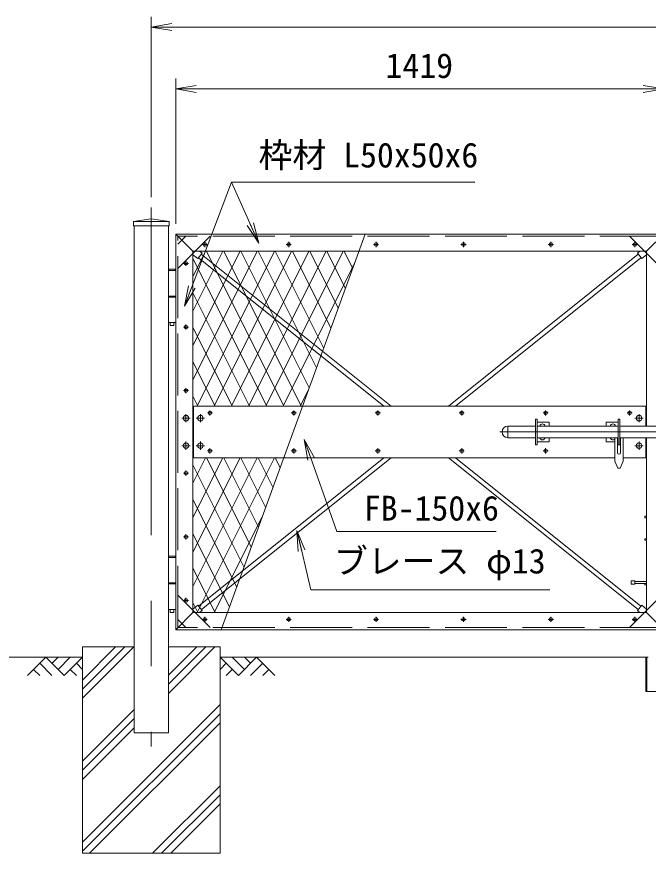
# Model space of a CAD drawing. Units: millimetres, scale not verified. Extents: x -6300 to 6300, y -4455 to 4455.
# Drawn here: x -3850 to -2015, y -1548 to 884 of the extents above; entities that cross this region are included whole.
import ezdxf
from ezdxf.enums import TextEntityAlignment as Align

# ---------------------------------------------------------------- set-up
doc = ezdxf.new("R2010")
doc.units = ezdxf.units.MM
doc.header["$LTSCALE"] = 30
doc.linetypes.add('DASHED', pattern=[7.5, 6, -1.5])
doc.linetypes.add('USER1', pattern=[50.8, 31.75, -6.35, 6.35, -6.35])
for name, color, linetype, lineweight in [('0-2_D-STR1', 1, 'Continuous', 18), ('0-3_D-STR3', 3, 'Continuous', 13), ('0-4_D-BMK', 2, 'USER1', 13), ('0-5_D-STR-DIM', 7, 'Continuous', 9), ('0-6_D-BGD', 7, 'Continuous', 9), ('0-7_0', 7, 'Continuous', 9), ('0-8_D-STR-TXT', 7, 'Continuous', 9), ('0-9_D-STR4', 7, 'Continuous', 9), ('0-A_D-DCR-HCH', 7, 'Continuous', 9), ('0-B_D-STR2', 7, 'Continuous', 9), ('0-C_Defpoints', 8, 'Continuous', 18)]:
    doc.layers.add(name, color=color, linetype=linetype, lineweight=lineweight)
doc.styles.add('ＭＳ ゴシック', font='')
doc.styles.get('ＭＳ ゴシック').set_extended_font_data('MS Gothic')

# ---------------------------------------------------------------- blocks, each defined once
blk = doc.blocks.new('_Open')
at = {"layer": '0-7_0'}
blk.add_line((-30, 5), (0, 0), dxfattribs=at)
blk.add_lwpolyline([(-30, -5), (0, 0), (-30, 0)], dxfattribs=at)

msp = doc.modelspace()

# ---------------------------------------------------------------- linework, layer by layer
at = {"layer": '0-2_D-STR1'}
for p, q in [((-3407.81, 289.04), (-3511.01, 289.04)), ((-3511.01, 289.04), (-3511.01, 276.04)), ((-3407.81, 276.04), (-3511.01, 276.04)), ((-3509.41, 276.04), (-3509.41, -1197.96)), ((-3407.81, 289.04), (-3407.81, 276.04)), ((-3388.41, -897.96), (-3388.41, 252.04)), ((-1969.41, 252.04), (-3388.41, 252.04)), ((-3388.41, 252.04), (-3338.41, 202.04)), ((-1969.41, 252.04), (-2019.41, 202.04)), ((-3338.41, -847.96), (-3338.41, 202.04)), ((-2019.41, 202.04), (-3338.41, 202.04)), ((-2019.41, -305.96), (-2019.41, 202.04)), ((-2019.41, -247.96), (-3338.41, -247.96)), ((-3336.41, -247.96), (-3336.41, -397.96)), ((-2021.41, -247.96), (-2021.41, -305.96)), ((-2021.41, -339.96), (-2021.41, -397.96)), ((-2019.41, -847.96), (-2019.41, -339.96)), ((-2112.16, -397.96), (-3338.41, -397.96)), ((-2019.41, -397.96), (-2087.16, -397.96)), ((-3338.41, -847.96), (-3388.41, -897.96)), ((-2019.41, -847.96), (-3338.41, -847.96)), ((-2019.41, -847.96), (-1969.41, -897.96)), ((-1969.41, -897.96), (-3388.41, -897.96))]:
    msp.add_line(p, q, dxfattribs=at)
at = {"layer": '0-2_D-STR1', "linetype": 'DASHED'}
for p, q in [((-3382.41, -891.96), (-3382.41, 246.04)), ((-1975.41, 246.04), (-3382.41, 246.04)), ((-1975.41, -891.96), (-3382.41, -891.96))]:
    msp.add_line(p, q, dxfattribs=at)
at = {"layer": '0-2_D-STR1'}
for points in [[(-3407.81, 289.04), (-3459.41, 296.04), (-3511.01, 289.04)], [(-3509.41, -1197.96), (-3409.41, -1197.96), (-3409.41, 276.04)]]:
    msp.add_lwpolyline(points, dxfattribs=at)
at = {"layer": '0-3_D-STR3', "linetype": 'DASHED'}
for p, q in [((-3382.41, 152.04), (-3288.41, 246.04)), ((-3382.41, 222.75), (-3359.12, 246.04)), ((-1975.41, 152.04), (-2069.41, 246.04)), ((-3382.41, -797.96), (-3288.41, -891.96)), ((-1975.41, -797.96), (-2069.41, -891.96)), ((-3382.41, -868.67), (-3359.12, -891.96))]:
    msp.add_line(p, q, dxfattribs=at)
at = {"layer": '0-3_D-STR3'}
for p, q in [((-3318.75, 202.04), (-3311.71, 196.4)), ((-2039.07, 202.04), (-2046.11, 196.4)), ((-3322.02, 183.52), (-2783, -247.96)), ((-3313.9, 193.67), (-2762.2, -247.96)), ((-2043.93, 193.67), (-2595.62, -247.96)), ((-2035.8, 183.52), (-2574.82, -247.96)), ((-3409.41, 146.04), (-3409.41, -4.96)), ((-3388.41, 146.04), (-3409.41, 146.04)), ((-3388.41, 146.04), (-3388.41, -4.96)), ((-3388.41, 72.04), (-3409.41, 72.04)), ((-3388.41, 69.04), (-3409.41, 69.04)), ((-3388.41, -4.96), (-3409.41, -4.96)), ((-2342.41, -285.46), (-2342.41, -360.46)), ((-2342.41, -285.46), (-2337.91, -285.46)), ((-2337.91, -285.46), (-2337.91, -360.46)), ((-2101.91, -285.46), (-2101.91, -360.46)), ((-2097.41, -285.46), (-2101.91, -285.46)), ((-2097.41, -285.46), (-2097.41, -360.46)), ((-2422.66, -305.96), (-2422.66, -339.96)), ((-2342.41, -305.96), (-2422.66, -305.96)), ((-2337.91, -294.46), (-2302.41, -294.46)), ((-2101.91, -305.96), (-2337.91, -305.96)), ((-2302.41, -294.46), (-2302.41, -305.96)), ((-2137.41, -294.46), (-2137.41, -305.96)), ((-2101.91, -294.46), (-2137.41, -294.46)), ((-1821.41, -305.96), (-2097.41, -305.96)), ((-2342.41, -339.96), (-2422.66, -339.96)), ((-2101.91, -339.96), (-2337.91, -339.96)), ((-2302.41, -339.96), (-2302.41, -351.46)), ((-2137.41, -339.96), (-2137.41, -351.46)), ((-2112.16, -339.96), (-2112.16, -407.96)), ((-2104.16, -339.96), (-2104.16, -383.46)), ((-1821.41, -339.96), (-2097.41, -339.96)), ((-2095.16, -339.96), (-2095.16, -383.46)), ((-2087.16, -339.96), (-2087.16, -407.96)), ((-2342.41, -360.46), (-2337.91, -360.46)), ((-2337.91, -351.46), (-2302.41, -351.46)), ((-2112.16, -351.46), (-2137.41, -351.46)), ((-2101.91, -351.46), (-2104.16, -351.46)), ((-2097.41, -360.46), (-2101.91, -360.46)), ((-2783, -397.96), (-3321.9, -829.35)), ((-2762.2, -397.96), (-3313.77, -839.5)), ((-2595.62, -397.96), (-2044.05, -839.5)), ((-2574.82, -397.96), (-2035.92, -829.35)), ((-2102.66, -427.96), (-2112.16, -407.96)), ((-2096.66, -427.96), (-2087.16, -407.96)), ((-2096.66, -427.96), (-2102.66, -427.96)), ((-2019.41, -567.96), (-2024.41, -567.96)), ((-2024.41, -567.96), (-2024.41, -572.46)), ((-2019.41, -572.46), (-2024.41, -572.46)), ((-2019.41, -633.46), (-2024.41, -633.46)), ((-2024.41, -633.46), (-2024.41, -637.96)), ((-2019.41, -637.96), (-2024.41, -637.96)), ((-3409.41, -687.96), (-3409.41, -838.96)), ((-3388.41, -687.96), (-3409.41, -687.96)), ((-3388.41, -687.96), (-3388.41, -838.96)), ((-3388.41, -761.96), (-3409.41, -761.96)), ((-3388.41, -764.96), (-3409.41, -764.96)), ((-2063.91, -765.46), (-2063.91, -755.46)), ((-2053.91, -755.46), (-2063.91, -755.46)), ((-2053.91, -765.46), (-2063.91, -765.46)), ((-2053.91, -765.46), (-2053.91, -755.46)), ((-2053.91, -757.46), (-2019.41, -757.46)), ((-2019.41, -763.46), (-2053.91, -763.46)), ((-2024.41, -763.46), (-2024.41, -767.96)), ((-2019.41, -767.96), (-2024.41, -767.96)), ((-3338.41, -838.08), (-3324.09, -826.61)), ((-2019.41, -838.08), (-2033.74, -826.61)), ((-3388.41, -838.96), (-3409.41, -838.96)), ((-2021.41, -977.96), (-2021.41, -1077.96)), ((-2019.11, -977.96), (-2019.11, -1077.96))]:
    msp.add_line(p, q, dxfattribs=at)
for points in [[(-3338.41, 192.16), (-3324.21, 180.79), (-3311.71, 196.4)], [(-2019.41, 192.16), (-2033.61, 180.79), (-2046.11, 196.4)], [(-3389.41, 146.04), (-3389.41, 150.04), (-3408.41, 150.04), (-3408.41, 146.04)], [(-3393.66, -4.96), (-3393.66, -13.96), (-3404.16, -13.96), (-3404.16, -4.96)], [(-3389.41, -687.96), (-3389.41, -683.96), (-3408.41, -683.96), (-3408.41, -687.96)], [(-3318.75, -847.96), (-3311.59, -842.23), (-3324.09, -826.61)], [(-2039.07, -847.96), (-2046.24, -842.23), (-2033.74, -826.61)], [(-3393.66, -838.96), (-3393.66, -847.96), (-3404.16, -847.96), (-3404.16, -838.96)], [(-2021.41, -1077.96), (-1987.41, -1077.96), (-1987.41, -977.96)]]:
    msp.add_lwpolyline(points, dxfattribs=at)
for centre, radius in [((-3303.91, 222.04), 5.25), ((-3059.91, 222.04), 5.25), ((-2805.91, 222.04), 5.25), ((-2551.91, 222.04), 5.25), ((-2297.91, 222.04), 5.25), ((-2053.91, 222.04), 5.25), ((-3358.41, 167.04), 5.25), ((-3358.41, -17.96), 5.25), ((-3358.41, -202.96), 5.25), ((-3288.91, -267.96), 5.25), ((-3044.91, -267.96), 5.25), ((-2800.91, -267.96), 5.25), ((-2556.91, -267.96), 5.25), ((-2312.91, -267.96), 5.25), ((-2068.91, -267.96), 5.25), ((-3358.41, -282.96), 8), ((-3316.41, -282.96), 8), ((-2041.41, -282.96), 8), ((-3358.41, -362.96), 8), ((-3316.41, -362.96), 8), ((-2041.41, -362.96), 8), ((-3288.91, -377.96), 5.25), ((-3044.91, -377.96), 5.25), ((-2800.91, -377.96), 5.25), ((-2556.91, -377.96), 5.25), ((-2312.91, -377.96), 5.25), ((-3358.41, -442.96), 5.25), ((-3358.41, -627.96), 5.25), ((-3358.41, -812.96), 5.25), ((-3303.91, -867.96), 5.25), ((-3059.91, -867.96), 5.25), ((-2805.91, -867.96), 5.25), ((-2551.91, -867.96), 5.25), ((-2297.91, -867.96), 5.25), ((-2053.91, -867.96), 5.25)]:
    msp.add_circle(centre, radius, dxfattribs=at)
for centre, radius, start, end in [((-2422.66, -322.96), 17, 90, 270), ((-2322.41, -307.96), 8, 14.47751, 165.52249), ((-2117.41, -307.96), 8, 14.47751, 165.52249), ((-2322.41, -337.96), 8, 194.47751, 345.52249), ((-2117.41, -337.96), 8, 194.47751, 311.0145), ((-2099.66, -383.46), 4.5, 180, 0)]:
    msp.add_arc(centre, radius, start, end, dxfattribs=at)
at = {"layer": '0-4_D-BMK'}
for p, q in [((-3459.41, 329.04), (-3459.41, -1237.96)), ((-3311.35, 222.04), (-3296.47, 222.04)), ((-3303.91, 229.48), (-3303.91, 214.6)), ((-3067.35, 222.04), (-3052.47, 222.04)), ((-3059.91, 229.48), (-3059.91, 214.6)), ((-2813.35, 222.04), (-2798.47, 222.04)), ((-2805.91, 229.48), (-2805.91, 214.6)), ((-2559.35, 222.04), (-2544.47, 222.04)), ((-2551.91, 229.48), (-2551.91, 214.6)), ((-2305.35, 222.04), (-2290.47, 222.04)), ((-2297.91, 229.48), (-2297.91, 214.6)), ((-2061.35, 222.04), (-2046.47, 222.04)), ((-2053.91, 229.48), (-2053.91, 214.6)), ((-3358.41, 174.48), (-3358.41, 159.6)), ((-3365.85, 167.04), (-3350.97, 167.04)), ((-3365.85, -17.96), (-3350.97, -17.96)), ((-3358.41, -10.52), (-3358.41, -25.4)), ((-3365.85, -202.96), (-3350.97, -202.96)), ((-3358.41, -195.52), (-3358.41, -210.4)), ((-3288.91, -260.52), (-3288.91, -275.4)), ((-3044.91, -260.52), (-3044.91, -275.4)), ((-2800.91, -260.52), (-2800.91, -275.4)), ((-2556.91, -260.52), (-2556.91, -275.4)), ((-2312.91, -260.52), (-2312.91, -275.4)), ((-2068.91, -260.52), (-2068.91, -275.4)), ((-3346.41, -282.96), (-3370.41, -282.96)), ((-3358.41, -270.96), (-3358.41, -294.96)), ((-3304.41, -282.96), (-3328.41, -282.96)), ((-3316.41, -270.96), (-3316.41, -294.96)), ((-3296.35, -267.96), (-3281.47, -267.96)), ((-3052.35, -267.96), (-3037.47, -267.96)), ((-2808.35, -267.96), (-2793.47, -267.96)), ((-2564.35, -267.96), (-2549.47, -267.96)), ((-2320.35, -267.96), (-2305.47, -267.96)), ((-2076.35, -267.96), (-2061.47, -267.96)), ((-2029.41, -282.96), (-2053.41, -282.96)), ((-2041.41, -270.96), (-2041.41, -294.96)), ((-1516.46, -322.96), (-2446.46, -322.96)), ((-3346.41, -362.96), (-3370.41, -362.96)), ((-3358.41, -350.96), (-3358.41, -374.96)), ((-3304.41, -362.96), (-3328.41, -362.96)), ((-3316.41, -350.96), (-3316.41, -374.96)), ((-2029.41, -362.96), (-2053.41, -362.96)), ((-2041.41, -350.96), (-2041.41, -374.96)), ((-3296.35, -377.96), (-3281.47, -377.96)), ((-3288.91, -370.52), (-3288.91, -385.4)), ((-3052.35, -377.96), (-3037.47, -377.96)), ((-3044.91, -370.52), (-3044.91, -385.4)), ((-2808.35, -377.96), (-2793.47, -377.96)), ((-2800.91, -370.52), (-2800.91, -385.4)), ((-2564.35, -377.96), (-2549.47, -377.96)), ((-2556.91, -370.52), (-2556.91, -385.4)), ((-2320.35, -377.96), (-2305.47, -377.96)), ((-2312.91, -370.52), (-2312.91, -385.4)), ((-3358.41, -435.52), (-3358.41, -450.4)), ((-3365.85, -442.96), (-3350.97, -442.96)), ((-3365.85, -627.96), (-3350.97, -627.96)), ((-3358.41, -620.52), (-3358.41, -635.4)), ((-3365.85, -812.96), (-3350.97, -812.96)), ((-3358.41, -805.52), (-3358.41, -820.4)), ((-3311.35, -867.96), (-3296.47, -867.96)), ((-3303.91, -860.52), (-3303.91, -875.4)), ((-3067.35, -867.96), (-3052.47, -867.96)), ((-3059.91, -860.52), (-3059.91, -875.4)), ((-2813.35, -867.96), (-2798.47, -867.96)), ((-2805.91, -860.52), (-2805.91, -875.4)), ((-2559.35, -867.96), (-2544.47, -867.96)), ((-2551.91, -860.52), (-2551.91, -875.4)), ((-2305.35, -867.96), (-2290.47, -867.96)), ((-2297.91, -860.52), (-2297.91, -875.4)), ((-2061.35, -867.96), (-2046.47, -867.96)), ((-2053.91, -860.52), (-2053.91, -875.4))]:
    msp.add_line(p, q, dxfattribs=at)
at = {"layer": '0-5_D-STR-DIM'}
for p, q in [((-3459.41, 359.04), (-3459.41, 884.08)), ((-519.41, 854.08), (-3399.41, 854.08)), ((-3388.41, 282.04), (-3388.41, 704.08)), ((-3328.41, 674.08), (-2029.41, 674.08)), ((-2029.41, 674.08), (-2089.41, 674.08))]:
    msp.add_line(p, q, dxfattribs=at)
at = {"layer": '0-6_D-BGD'}
for p, q in [((-3659.41, -977.96), (-4059.41, -977.96)), ((-3259.41, -977.96), (-2015.41, -977.96))]:
    msp.add_line(p, q, dxfattribs=at)
at = {"layer": '0-8_D-STR-TXT'}
msp.add_line((-3226.05, 403.45), (-3147.84, 227.8), dxfattribs=at)
for points in [[(-2519.21, 403.45), (-3226.05, 403.45), (-3362.11, 44.32)], [(-2456.83, -612.5), (-2920.4, -612.5), (-3013.94, -347.3)], [(-2300.58, -782.32), (-2996, -782.32), (-3035.31, -611.49)]]:
    msp.add_lwpolyline(points, dxfattribs=at)
at = {"layer": '0-9_D-STR4'}
for p, q in [((-3659.41, -947.96), (-3659.41, -1547.96)), ((-3509.41, -947.96), (-3659.41, -947.96)), ((-3259.41, -947.96), (-3409.41, -947.96)), ((-3259.41, -947.96), (-3259.41, -1547.96)), ((-3259.41, -1547.96), (-3659.41, -1547.96))]:
    msp.add_line(p, q, dxfattribs=at)
at = {"layer": '0-A_D-DCR-HCH'}
for p, q in [((-3659.41, -1097.35), (-3510.03, -947.96)), ((-3659.41, -1070.83), (-3536.54, -947.96)), ((-3659.41, -1044.32), (-3563.06, -947.96)), ((-3409.41, -1083.05), (-3274.32, -947.96)), ((-3409.41, -1056.54), (-3300.84, -947.96)), ((-3409.41, -1030.02), (-3327.36, -947.96)), ((-3765.84, -977.96), (-3819.05, -1031.18)), ((-3783.57, -995.7), (-3747.94, -1031.18)), ((-3765.84, -977.96), (-3712.62, -1031.18)), ((-3748.19, -995.79), (-3730.36, -977.96)), ((-3730.36, -1013.44), (-3694.89, -977.96)), ((-3712.62, -1031.18), (-3659.41, -977.96)), ((-3677.15, -995.7), (-3659.41, -1013.36)), ((-3206.2, -1031.18), (-3259.41, -977.96)), ((-3241.67, -995.7), (-3259.41, -1013.36)), ((-3188.46, -1013.44), (-3223.94, -977.96)), ((-3152.99, -977.96), (-3206.2, -1031.18)), ((-3170.72, -995.7), (-3188.46, -977.96)), ((-3135.25, -995.7), (-3170.89, -1031.18)), ((-3152.99, -977.96), (-3099.78, -1031.18)), ((-3801.31, -1013.44), (-3783.49, -1031.18)), ((-3694.89, -1013.44), (-3677.07, -1031.18)), ((-3223.94, -1013.44), (-3241.76, -1031.18)), ((-3117.51, -1013.44), (-3135.33, -1031.18)), ((-3659.41, -1515.72), (-3259.41, -1115.72)), ((-3659.41, -1280.02), (-3509.41, -1130.02)), ((-3659.41, -1542.24), (-3259.41, -1142.24)), ((-3659.41, -1306.54), (-3509.41, -1156.54)), ((-3659.41, -1333.05), (-3509.41, -1183.05)), ((-3638.62, -1547.96), (-3259.41, -1168.76)), ((-3455.95, -1547.96), (-3259.41, -1351.43)), ((-3429.43, -1547.96), (-3259.41, -1377.94)), ((-3402.92, -1547.96), (-3259.41, -1404.46))]:
    msp.add_line(p, q, dxfattribs=at)
at = {"layer": '0-B_D-STR2'}
for p, q in [((-3338.41, 127.83), (-3301.31, 202.04)), ((-3338.41, 27.82), (-3251.3, 202.04)), ((-3338.41, -72.19), (-3201.3, 202.04)), ((-3338.41, -172.21), (-3151.29, 202.04)), ((-3326.28, -247.96), (-3101.28, 202.04)), ((-3073.87, -247.96), (-3298.87, 202.04)), ((-3276.28, -247.96), (-3051.28, 202.04)), ((-3023.87, -247.96), (-3248.87, 202.04)), ((-3226.27, -247.96), (-3001.27, 202.04)), ((-3000.59, -194.55), (-3198.88, 202.04)), ((-3176.27, -247.96), (-2951.27, 202.04)), ((-2979.52, -136.68), (-3148.88, 202.04)), ((-3126.26, -247.96), (-2901.26, 202.04)), ((-2958.46, -78.81), (-3098.88, 202.04)), ((-2937.4, -20.94), (-3048.89, 202.04)), ((-2916.34, 36.93), (-2998.89, 202.04)), ((-2895.27, 94.8), (-2948.89, 202.04)), ((-2874.21, 152.67), (-2898.89, 202.04)), ((-3123.87, -247.96), (-3338.41, 181.12)), ((-3076.25, -247.96), (-2869.59, 165.37)), ((-3173.87, -247.96), (-3338.41, 81.13)), ((-3223.86, -247.96), (-3338.41, -18.87)), ((-3273.86, -247.96), (-3338.41, -118.86)), ((-3323.86, -247.96), (-3338.41, -218.86)), ((-3026.25, -247.96), (-3003.39, -202.24)), ((-3338.41, -472.24), (-3301.27, -397.96)), ((-3338.41, -572.25), (-3251.27, -397.96)), ((-3338.41, -672.26), (-3201.26, -397.96)), ((-3338.41, -772.28), (-3151.25, -397.96)), ((-3326.25, -847.96), (-3101.25, -397.96)), ((-3169.09, -657.5), (-3298.85, -397.96)), ((-3148.02, -599.63), (-3248.86, -397.96)), ((-3126.96, -541.76), (-3198.86, -397.96)), ((-3105.9, -483.89), (-3148.86, -397.96)), ((-3084.84, -426.02), (-3098.87, -397.96)), ((-3190.15, -715.37), (-3338.41, -418.84)), ((-3211.21, -773.24), (-3338.41, -518.84)), ((-3276.24, -847.96), (-3137.19, -569.85)), ((-3232.27, -831.1), (-3338.41, -618.83)), ((-3273.84, -847.96), (-3338.41, -718.83)), ((-3323.84, -847.96), (-3338.41, -818.82))]:
    msp.add_line(p, q, dxfattribs=at)
at = {"layer": '0-C_Defpoints'}
msp.add_line((-2838.04, 252.04), (-3256.61, -897.96), dxfattribs=at)

# ---------------------------------------------------------------- block references
at = {"layer": '0-5_D-STR-DIM', "xscale": 2, "yscale": 2, "rotation": 180}
for p in [(-3459.41, 854.08), (-3388.41, 674.08)]:
    msp.add_blockref('_Open', p, dxfattribs=at)
at = {"layer": '0-5_D-STR-DIM', "xscale": 2, "yscale": 2}
msp.add_blockref('_Open', (-1969.41, 674.08), dxfattribs=at)
msp.add_blockref('_Open', (-1969.41, 674.08), dxfattribs=at)
at = {"layer": '0-8_D-STR-TXT', "xscale": 2, "yscale": 2}
for p, rotation in [((-3147.03, 225.98), 294.00222), ((-3362.82, 42.45), 249.25075), ((-3014.6, -345.41), 109.42811), ((-3035.75, -609.54), 102.95748)]:
    msp.add_blockref('_Open', p, dxfattribs=dict(at, rotation=rotation))

# ---------------------------------------------------------------- texts
at = {"layer": '0-5_D-STR-DIM', "style": 'ＭＳ ゴシック'}
msp.add_text('1419', height=72.14, dxfattribs=at).set_placement((-2778.29, 684.2), align=Align.BOTTOM_LEFT)
at = {"layer": '0-8_D-STR-TXT', "style": 'ＭＳ ゴシック'}
for s, p in [('枠材 L50x50x6', (-3147.38, 424.23)), ('FB-150x6', (-2841.35, -602.38)), ('ブレース φ13', (-2928.37, -756.21))]:
    msp.add_text(s, height=72.14, dxfattribs=at).set_placement(p, align=Align.BOTTOM_LEFT)

doc.saveas('drawing.dxf')
